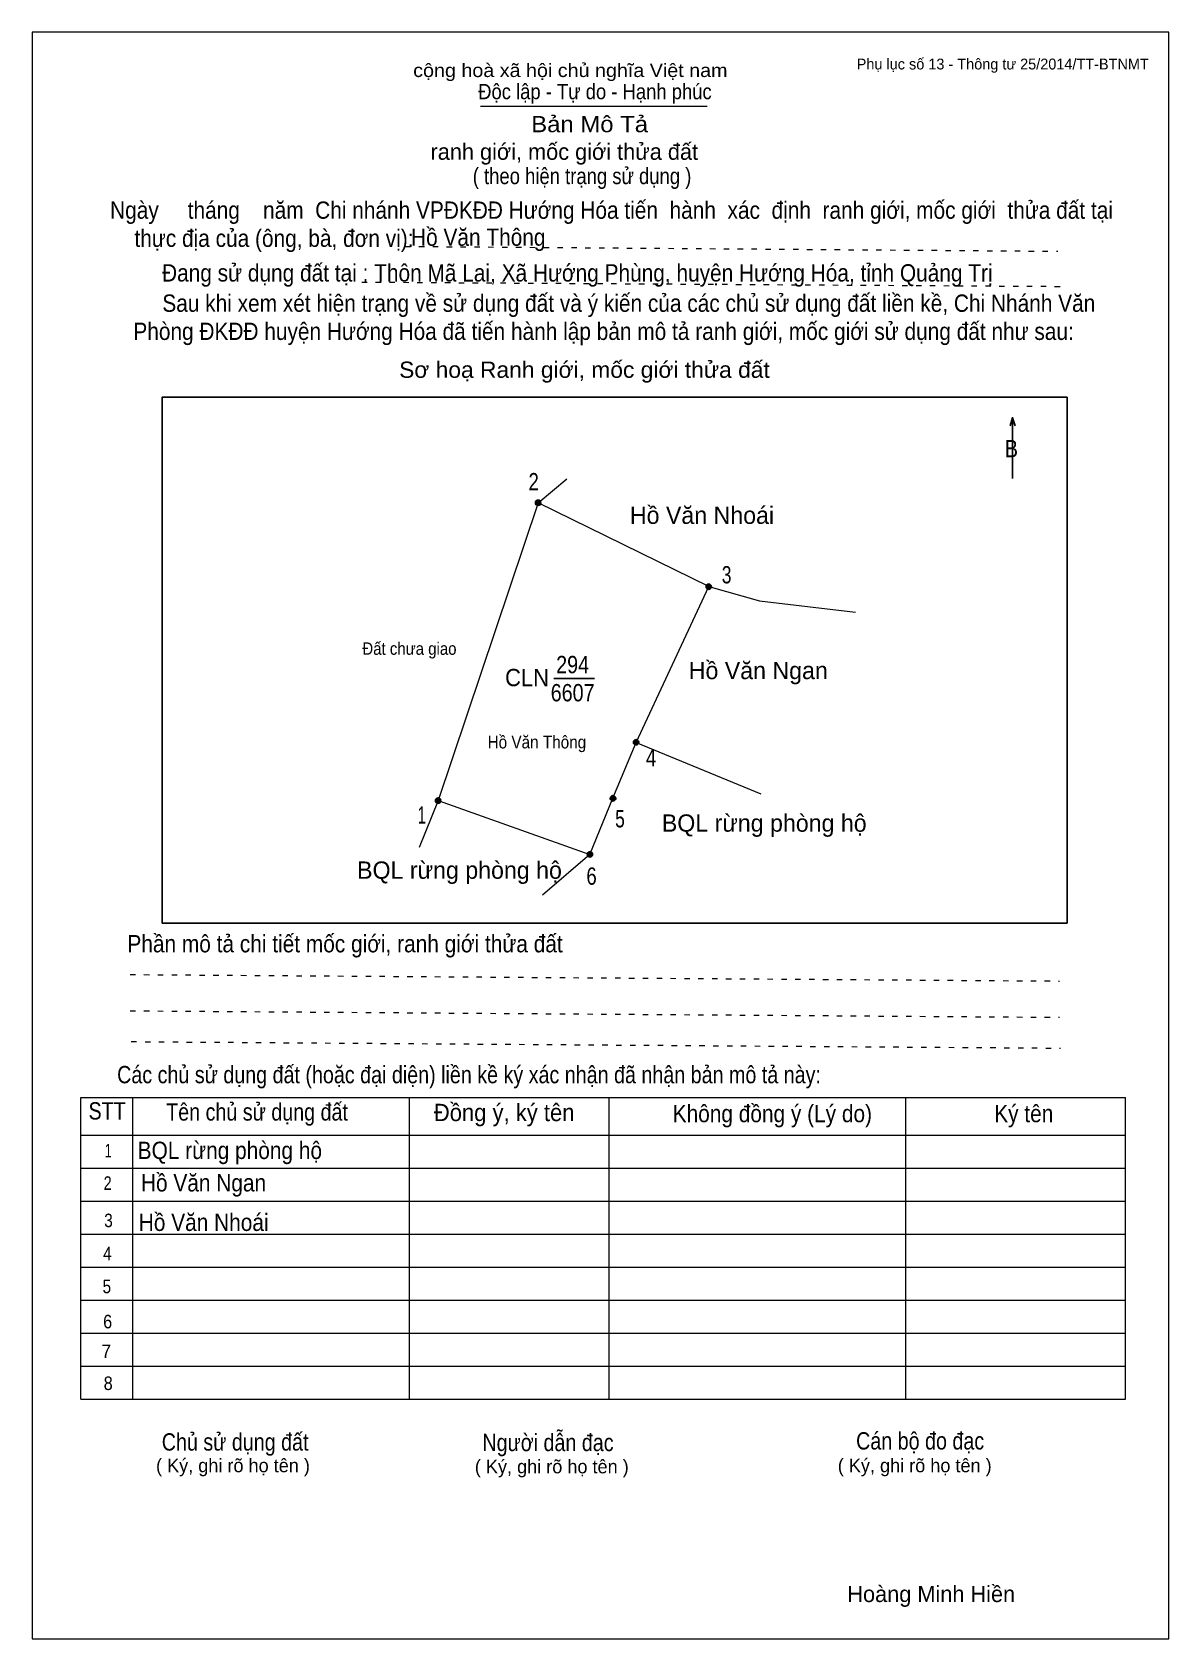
# Model space of a CAD drawing. Header units: centimetres. Extents: x 0 to 21, y 0 to 29.7.
import ezdxf
from ezdxf.enums import TextEntityAlignment as Align

# ---------------------------------------------------------------- set-up
doc = ezdxf.new("R2010")
doc.units = ezdxf.units.CM
doc.header["$LTSCALE"] = 0.13
doc.linetypes.add('DOTTED', pattern=[1.5, 0.3, -1.2])
for name, color, linetype, lineweight in [('1', 7, 'Continuous', 13), ('32', 7, 'Continuous', 25), ('33', 7, 'Continuous', 25), ('6', 7, 'Continuous', 13), ('62', 7, 'Continuous', 13)]:
    doc.layers.add(name, color=color, linetype=linetype, lineweight=lineweight)
for name, color, linetype in [('2', 7, 'Continuous'), ('34', 7, 'Continuous'), ('63', 7, 'Continuous')]:
    doc.layers.add(name, color=color, linetype=linetype)

msp = doc.modelspace()

# ---------------------------------------------------------------- hatches: boundary and pattern name
at = {"layer": '32'}
for points in [[(9.3975, 21.0003, 1), (9.2975, 21.0003, 1)], [(12.5498, 19.4487, 1), (12.4498, 19.4487, 1)], [(11.2068, 16.5729, 1), (11.1068, 16.5729, 1)], [(7.5508, 15.4954, 1), (7.4508, 15.4954, 1)], [(10.7802, 15.5366, 1), (10.6802, 15.5366, 1)], [(10.3546, 14.5003, 1), (10.2546, 14.5003, 1)]]:
    msp.add_hatch(color=256, dxfattribs=at).paths.add_polyline_path(points)

# ---------------------------------------------------------------- linework, layer by layer
at = {"layer": '1'}
msp.add_lwpolyline([(21, 0), (21, 29.7), (0, 29.7), (0, 0)], close=True, dxfattribs=at)
at = {"layer": '32'}
for centre in [(9.3475, 21.0003), (12.4998, 19.4487), (11.1568, 16.5729), (7.5008, 15.4954), (10.7302, 15.5366), (10.3046, 14.5003)]:
    msp.add_circle(centre, 0.05, dxfattribs=at)
at = {"layer": '33'}
msp.add_line((9.64, 17.75), (10.39, 17.75), dxfattribs=at)
at = {"layer": '6'}
for p, q in [((9.35, 21), (9.88, 21.44)), ((11.16, 16.57), (13.46, 15.62)), ((7.5, 15.5), (7.15, 14.63)), ((10.3, 14.5), (9.43, 13.75))]:
    msp.add_line(p, q, dxfattribs=at)
msp.add_lwpolyline([(11.16, 16.57), (12.5, 19.45), (9.35, 21), (7.5, 15.5), (10.3, 14.5), (10.73, 15.54)], close=True, dxfattribs=at)
msp.add_lwpolyline([(12.5, 19.45), (13.44, 19.19), (15.21, 18.98)], dxfattribs=at)
at = {"layer": '62'}
for p, q in [((8.28, 28.33), (12.47, 28.33)), ((0.9, 10.01), (20.2, 10.01)), ((0.9, 4.43), (0.9, 10.01)), ((1.86, 4.43), (1.86, 10.01)), ((6.97, 4.43), (6.97, 9.99)), ((10.66, 4.43), (10.66, 9.99)), ((16.14, 4.43), (16.14, 10.01)), ((20.2, 4.43), (20.2, 10.01)), ((0.9, 9.31), (20.2, 9.31)), ((0.9, 8.7), (20.2, 8.7)), ((0.9, 8.09), (20.2, 8.09)), ((0.9, 7.48), (20.2, 7.48)), ((0.9, 6.87), (20.2, 6.87)), ((0.9, 6.26), (20.2, 6.26)), ((0.9, 5.65), (20.2, 5.65)), ((0.9, 5.04), (20.2, 5.04)), ((0.9, 4.43), (20.2, 4.43))]:
    msp.add_line(p, q, dxfattribs=at)
at = {"layer": '62', "linetype": 'DOTTED'}
for p, q in [((6.89, 25.74), (18.95, 25.65)), ((6.09, 25.08), (19.04, 25)), ((1.81, 12.28), (18.98, 12.16)), ((1.81, 11.61), (18.98, 11.49)), ((1.83, 11.04), (19, 10.92))]:
    msp.add_line(p, q, dxfattribs=at)
at = {"layer": '62', "lineweight": 25}
for p, q in [((18.11, 22.58), (18.11, 21.45)), ((18.11, 22.57), (18.07, 22.42)), ((18.11, 22.57), (18.16, 22.42))]:
    msp.add_line(p, q, dxfattribs=at)
msp.add_lwpolyline([(2.4, 13.23), (19.12, 13.23), (19.12, 22.95), (2.4, 22.95)], close=True, dxfattribs=at)

# ---------------------------------------------------------------- texts
at = {"layer": '2', "width": 0.9}
for s, height, p in [('Đất chưa giao', 0.23, (6.97, 18.19)), ('Hồ Văn Thông', 0.2347, (9.325, 16.46))]:
    msp.add_text(s, height=height, dxfattribs=at).set_placement(p, align=Align.CENTER)
at = {"layer": '32'}
for s, width, p in [('2', 0.8, (9.265, 21.23)), ('3', 0.75, (12.83, 19.51)), ('4', 0.8, (11.435, 16.13)), ('1', 0.65, (7.2, 15.07)), ('5', 0.75, (10.86, 15)), ('6', 0.8, (10.335, 13.94))]:
    msp.add_text(s, height=0.32, dxfattribs=dict(at, width=width)).set_placement(p, align=Align.CENTER)
at = {"layer": '33'}
for s, p in [('Hồ Văn Nhoái', (12.375, 20.61)), ('Hồ Văn Ngan', (13.415, 17.74)), ('BQL rừng phòng hộ', (13.525, 14.92)), ('BQL rừng phòng hộ', (7.895, 14.05))]:
    msp.add_text(s, height=0.32, dxfattribs=at).set_placement(p, align=Align.CENTER)
at = {"layer": '33', "width": 0.85}
for s, p in [('294', (9.985, 17.85)), ('6607', (9.985, 17.33))]:
    msp.add_text(s, height=0.32, dxfattribs=at).set_placement(p, align=Align.CENTER)
at = {"layer": '33', "width": 0.95}
msp.add_text('CLN', height=0.32, dxfattribs=at).set_placement((9.55, 17.61), align=Align.RIGHT)
at = {"layer": '34', "width": 0.9}
for s, p in [('Hồ Văn Thông', (7, 25.75)), ('BQL rừng phòng hộ', (1.95, 8.87)), ('Hồ Văn Ngan', (2.01, 8.27)), ('Hồ Văn Nhoái', (1.97, 7.54))]:
    msp.add_text(s, height=0.32, dxfattribs=at).set_placement(p)
at = {"layer": '62'}
for s, height, width, p in [('cộng hoà xã hội chủ nghĩa Việt nam', 0.2474, 1.1, (7.04, 28.87)), ('Độc lập - Tự do - Hạnh phúc', 0.2828, 0.9, (8.24, 28.46)), ('Bản Mô Tả', 0.3, 1.1, (9.22, 27.85)), ('( theo hiện trạng sử dụng )', 0.3, 0.85, (8.14, 26.89)), ('Ngày     tháng    năm  Chi nhánh VPĐKĐĐ Hướng Hóa tiến  hành  xác  định  ranh giới, mốc giới  thửa đất tại ', 0.32, 0.9, (1.44, 26.25)), ('thực địa của (ông, bà, đơn vị): ', 0.32, 0.9, (1.89, 25.73)), ('Đang sử dụng đất tại : Thôn Mã Lai, Xã Hướng Phùng, huyện Hướng Hóa, tỉnh Quảng Trị', 0.32, 0.9, (2.4, 25.09)), ('     Sau khi xem xét hiện trạng về sử dụng đất và ý kiến của các chủ sử dụng đất liền kề, Chi Nhánh Văn ', 0.32, 0.9, (1.87, 24.53)), ('Phòng ĐKĐĐ huyện Hướng Hóa đã tiến hành lập bản mô tả ranh giới, mốc giới sử dụng đất như sau:', 0.32, 0.9, (1.87, 24.01)), ('Sơ hoạ Ranh giới, mốc giới thửa đất', 0.3, 1.05, (6.78, 23.31)), ('B', 0.32, 0.85, (17.97, 21.84)), ('Phần mô tả chi tiết mốc giới, ranh giới thửa đất ', 0.32, 0.9, (1.76, 12.69)), ('Các chủ sử dụng đất (hoặc đại diện) liền kề ký xác nhận đã nhận bản mô tả này:', 0.32, 0.85, (1.57, 10.27))]:
    msp.add_text(s, height=height, dxfattribs=dict(at, width=width)).set_placement(p)
msp.add_text('ranh giới, mốc giới thửa đất', height=0.3, dxfattribs=at).set_placement((7.36, 27.34))
for s, height, width, p in [('STT', 0.32, 0.85, (1.385, 9.6)), ('Tên chủ sử dụng đất', 0.32, 0.85, (4.155, 9.58)), ('Đồng ý, ký tên', 0.32, 0.95, (8.72, 9.57)), ('Không đồng ý (Lý do)', 0.32, 0.9, (13.675, 9.55)), ('Ký tên', 0.32, 0.9, (18.32, 9.55)), ('1', 0.25, 0.7, (1.405, 8.9)), ('2', 0.25, 0.8, (1.395, 8.3)), ('3', 0.25, 0.85, (1.41, 7.61)), ('4', 0.25, 0.85, (1.39, 7)), ('5', 0.25, 0.85, (1.38, 6.39)), ('6', 0.25, 0.9, (1.395, 5.74)), ('7', 0.25, 0.95, (1.37, 5.19)), ('8', 0.25, 0.9, (1.405, 4.6)), ('Người dẫn đạc', 0.32, 0.85, (9.53, 3.47)), ('Chủ sử dụng đất', 0.32, 0.85, (3.75, 3.48)), ('Cán bộ đo đạc', 0.32, 0.85, (16.405, 3.5))]:
    msp.add_text(s, height=height, dxfattribs=dict(at, width=width)).set_placement(p, align=Align.CENTER)
for p in [(3.71, 3.08), (9.6, 3.06), (16.305, 3.08)]:
    msp.add_text('( Ký, ghi rõ họ tên )', height=0.25, dxfattribs=at).set_placement(p, align=Align.CENTER)
at = {"layer": '63'}
msp.add_text('Phụ lục số 13 - Thông tư 25/2014/TT-BTNMT', height=0.2, dxfattribs=at).set_placement((20.63, 29.01), align=Align.RIGHT)
msp.add_text('Hoàng Minh Hiền', height=0.3, dxfattribs=at).set_placement((16.61, 0.68), align=Align.CENTER)

doc.saveas('drawing.dxf')
